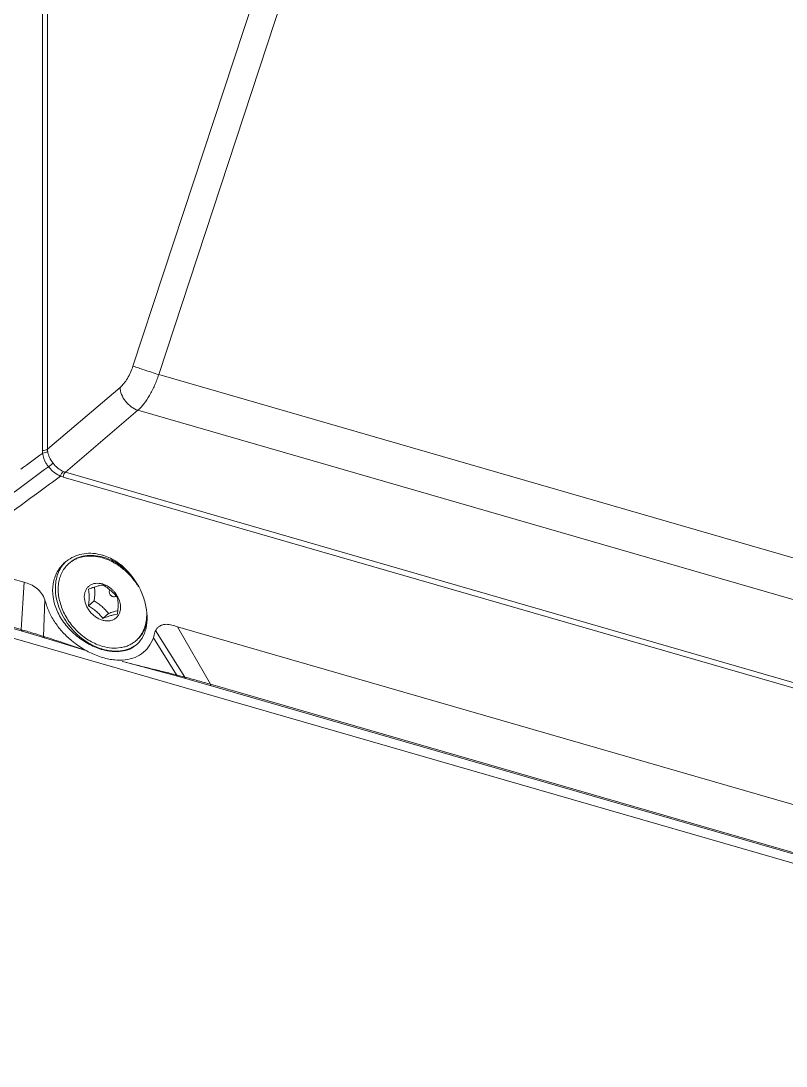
# Model space of a CAD drawing. Header units: millimetres. Extents: x 0 to 3564, y 0 to 2520.
# Drawn here: x 2447.8 to 2522.1, y 1706.7 to 1808.3 of the extents above; entities that cross this region are included whole.
import ezdxf

# ---------------------------------------------------------------- set-up
doc = ezdxf.new("R2010")
doc.units = ezdxf.units.MM
doc.layers.get('0').update_dxf_attribs({"lineweight": 13})

msp = doc.modelspace()

# ---------------------------------------------------------------- linework, layer by layer
for p, q in [((2449.85, 1766.54), (2449.85, 1846.75)), ((2450.35, 1766.65), (2450.35, 1846.87)), ((2458.65, 1774.74), (2480.11, 1839.93)), ((2461.15, 1773.91), (2482.64, 1839.2)), ((2461.15, 1773.91), (2579, 1739.89)), ((2450.35, 1766.65), (2457.4, 1772.67)), ((2452.08, 1764.42), (2459.13, 1770.44)), ((2579, 1735.83), (2459.13, 1770.44)), ((2450.06, 1764.68), (2450.44, 1764.96)), ((2577.11, 1727.8), (2451.86, 1763.96)), ((2452.08, 1764.42), (2577.33, 1728.26)), ((2448.07, 1753.74), (2447.79, 1749.14)), ((2438.09, 1751.93), (2447.79, 1749.14)), ((2438.19, 1751.78), (2447.89, 1748.98)), ((2449.95, 1748.48), (2450.08, 1752.03)), ((2454.87, 1751.92), (2454.32, 1751.44)), ((2438.21, 1750.85), (2591.05, 1706.73)), ((2455.73, 1750.23), (2456.27, 1750.7)), ((2447.92, 1749.09), (2447.79, 1749.13)), ((2447.89, 1748.98), (2447.89, 1748.98)), ((2450.08, 1748.44), (2449.95, 1748.48)), ((2450.08, 1748.44), (2449.95, 1748.48)), ((2463.69, 1744.52), (2460.85, 1749.05)), ((2462.99, 1749.41), (2563.76, 1720.32)), ((2466.17, 1743.83), (2462.99, 1749.41)), ((2450.05, 1748.35), (2452.4, 1747.63)), ((2452.4, 1747.63), (2454.16, 1747.08)), ((2454.11, 1747.1), (2452.45, 1747.66)), ((2462.89, 1744.73), (2460.63, 1748.34)), ((2457.61, 1746.04), (2457.93, 1745.96)), ((2457.99, 1745.95), (2457.93, 1745.96)), ((2457.99, 1745.95), (2457.93, 1745.96)), ((2462.89, 1744.73), (2463.16, 1744.66)), ((2462.89, 1744.73), (2463.16, 1744.66)), ((2463.3, 1744.52), (2462.98, 1744.61)), ((2463.16, 1744.66), (2463.43, 1744.59)), ((2463.16, 1744.66), (2463.43, 1744.59)), ((2463.3, 1744.52), (2463.79, 1744.38)), ((2463.82, 1744.49), (2463.69, 1744.52)), ((2463.82, 1744.48), (2463.69, 1744.52)), ((2465.47, 1743.9), (2562.59, 1715.87)), ((2562.48, 1716.02), (2466.17, 1743.83))]:
    msp.add_line(p, q)
for points in [[(2447.89, 1748.98), (2448.43, 1748.82), (2449.32, 1748.56), (2450.05, 1748.35)], [(2457.93, 1745.96), (2458.75, 1745.74), (2460.68, 1745.23), (2462.98, 1744.61)], [(2463.79, 1744.38), (2464.43, 1744.2), (2465.47, 1743.9)]]:
    msp.add_lwpolyline(points)
for centre, radius, start, end in [((1936.14, 2460.37), 863.53, 306.33308, 306.50732), ((2451.58, 1766.54), 1.73, 180.0255, 188.5692), ((2451.68, 1766.64), 1.34, 179.5437, 188.4405), ((1944.25, 2449.6), 852.87, 306.32767, 306.50409), ((2452.38, 1765.79), 1.9, 245.7694, 253.8722), ((2452.47, 1765.83), 1.46, 245.888, 254.3767), ((2454.31, 1753.08), 3.44, 124.5337, 130.8986), ((2454.26, 1753.45), 2.8, 128.8705, 130.8938), ((2454.36, 1751.9), 4.66, 71.8134, 73.8925), ((2453.69, 1750.05), 6.38, 30.4421, 31.1524), ((2416.27, 1639.5), 114.07, 73.6044, 73.8884), ((2430.03, 1686.04), 65.54, 72.3121, 73.6643), ((2457.1, 1750.17), 2.8, 310.8941, 312.9155), ((2457.3, 1749.63), 2.59, 310.9239, 318.5384), ((2457.28, 1752.81), 5.84, 253.0264, 253.8963), ((2457.13, 1752.21), 5.18, 252.613, 253.895), ((2441.98, 1662.09), 85.24, 75.2403, 75.4266)]:
    msp.add_arc(centre, radius, start, end)
for points, knots in [([(2457.4, 1772.67), (2457.53, 1772.78), (2457.79, 1773.05), (2458.25, 1773.73), (2458.51, 1774.32), (2458.65, 1774.74)], [0, 0, 0, 0, 0.215061, 0.458971, 1, 1, 1, 1]), ([(2458.65, 1774.74), (2459.01, 1774.61), (2459.84, 1774.34), (2460.68, 1774.06), (2461.15, 1773.91)], [0, 0, 0, 0, 0.434424, 1, 1, 1, 1]), ([(2459.13, 1770.44), (2459.34, 1770.63), (2459.76, 1771.09), (2460.3, 1771.91), (2460.78, 1772.86), (2461.03, 1773.55), (2461.15, 1773.91)], [0, 0, 0, 0, 0.213628, 0.457057, 0.72257, 1, 1, 1, 1]), ([(2457.4, 1772.67), (2457.4, 1772.43), (2457.52, 1771.95), (2457.9, 1771.29), (2458.45, 1770.76), (2458.89, 1770.51), (2459.13, 1770.44)], [0, 0, 0, 0, 0.236153, 0.493831, 0.754929, 1, 1, 1, 1]), ([(2450.35, 1766.65), (2450.28, 1766.6), (2450.12, 1766.54), (2449.95, 1766.53), (2449.85, 1766.54)], [0, 0, 0, 0, 0.454047, 1, 1, 1, 1]), ([(2450.36, 1766.44), (2450.3, 1766.39), (2450.14, 1766.32), (2449.97, 1766.29), (2449.87, 1766.28)], [0, 0, 0, 0, 0.460952, 1, 1, 1, 1]), ([(2450.44, 1764.96), (2450.36, 1765.06), (2450.09, 1765.46), (2449.91, 1765.93), (2449.87, 1766.28)], [0, 0, 0, 0, 0.263501, 1, 1, 1, 1]), ([(2450.89, 1765.31), (2450.75, 1765.48), (2450.53, 1765.84), (2450.39, 1766.24), (2450.36, 1766.44)], [0, 0, 0, 0, 0.517759, 1, 1, 1, 1]), ([(2450.89, 1765.31), (2450.85, 1765.28), (2450.71, 1765.16), (2450.56, 1765.05), (2450.44, 1764.96)], [0, 0, 0, 0, 0.218361, 1, 1, 1, 1]), ([(2451.6, 1764.05), (2451.49, 1764.1), (2451.05, 1764.32), (2450.67, 1764.66), (2450.44, 1764.96)], [0, 0, 0, 0, 0.240254, 1, 1, 1, 1]), ([(2451.87, 1764.5), (2451.68, 1764.58), (2451.32, 1764.82), (2451.02, 1765.14), (2450.89, 1765.31)], [0, 0, 0, 0, 0.487672, 1, 1, 1, 1]), ([(2444.52, 1760.62), (2444.98, 1760.95), (2446.83, 1762.3), (2448.67, 1763.65), (2450.06, 1764.68)], [0, 0, 0, 0, 0.246328, 1, 1, 1, 1]), ([(2451.87, 1764.5), (2451.81, 1764.44), (2451.7, 1764.3), (2451.63, 1764.14), (2451.6, 1764.05)], [0, 0, 0, 0, 0.463348, 1, 1, 1, 1]), ([(2452.08, 1764.42), (2452.02, 1764.37), (2451.93, 1764.22), (2451.87, 1764.05), (2451.86, 1763.96)], [0, 0, 0, 0, 0.457209, 1, 1, 1, 1]), ([(2440.43, 1755.93), (2441.16, 1756.45), (2444.19, 1758.62), (2447.21, 1760.81), (2449.49, 1762.49)], [0, 0, 0, 0, 0.239344, 1, 1, 1, 1]), ([(2440.43, 1755.93), (2441.07, 1755.75), (2442.34, 1755.39), (2444.25, 1754.85), (2446.16, 1754.3), (2447.43, 1753.92), (2448.07, 1753.74)], [0, 0, 0, 0, 0.249629, 0.499201, 0.74947, 1, 1, 1, 1]), ([(2455.57, 1747.22), (2455.12, 1747.36), (2454.23, 1747.75), (2453.02, 1748.6), (2451.99, 1749.67), (2451.23, 1750.92), (2450.83, 1752.25), (2450.82, 1753.57), (2451.23, 1754.77), (2451.75, 1755.42), (2452.06, 1755.68)], [0, 0, 0, 0, 0.129227, 0.264851, 0.401263, 0.533729, 0.659384, 0.777677, 0.890213, 1, 1, 1, 1]), ([(2451.11, 1753.15), (2451.11, 1753.62), (2451.22, 1754.34), (2451.63, 1755.17), (2451.91, 1755.52), (2452.07, 1755.68)], [0, 0, 0, 0, 0.518125, 0.762197, 1, 1, 1, 1]), ([(2452.36, 1755.92), (2452.59, 1756.07), (2453.08, 1756.33), (2453.91, 1756.54), (2454.78, 1756.57), (2455.37, 1756.46), (2455.66, 1756.38)], [0, 0, 0, 0, 0.24, 0.485121, 0.738002, 1, 1, 1, 1]), ([(2452.51, 1755.63), (2452.61, 1755.72), (2452.82, 1755.88), (2453.18, 1756.07), (2453.56, 1756.22), (2454.12, 1756.35), (2454.86, 1756.37), (2455.46, 1756.26), (2455.76, 1756.18)], [0, 0, 0, 0, 0.116286, 0.233593, 0.352871, 0.474937, 0.729326, 1, 1, 1, 1]), ([(2455.68, 1756.11), (2455.39, 1756.19), (2454.82, 1756.3), (2454.09, 1756.28), (2453.55, 1756.17), (2453.17, 1756.04), (2452.82, 1755.86), (2452.61, 1755.71), (2452.51, 1755.63)], [0, 0, 0, 0, 0.270316, 0.524847, 0.647069, 0.766487, 0.883841, 1, 1, 1, 1]), ([(2459.15, 1753.35), (2458.95, 1753.68), (2458.49, 1754.31), (2457.66, 1755.1), (2456.71, 1755.73), (2456.03, 1756.01), (2455.68, 1756.11)], [0, 0, 0, 0, 0.256116, 0.511978, 0.761604, 1, 1, 1, 1]), ([(2455.76, 1756.18), (2456.2, 1756.05), (2457.07, 1755.66), (2457.83, 1755.07), (2458.18, 1754.73)], [0, 0, 0, 0, 0.487117, 1, 1, 1, 1]), ([(2455.82, 1756.33), (2456.26, 1756.18), (2457.13, 1755.75), (2457.86, 1755.11), (2458.19, 1754.75)], [0, 0, 0, 0, 0.48868, 1, 1, 1, 1]), ([(2452.43, 1755.56), (2452.3, 1755.45), (2452.05, 1755.19), (2451.75, 1754.73), (2451.54, 1754.21), (2451.41, 1753.64), (2451.37, 1753.04), (2451.41, 1752.42), (2451.55, 1751.78), (2451.76, 1751.14), (2452.06, 1750.52), (2452.42, 1749.92), (2452.86, 1749.36), (2453.35, 1748.86), (2453.89, 1748.41), (2454.64, 1747.91), (2455.26, 1747.63), (2455.68, 1747.51)], [0, 0, 0, 0, 0.05183, 0.104458, 0.158586, 0.214743, 0.27325, 0.33421, 0.397528, 0.46294, 0.530041, 0.598325, 0.667217, 0.736111, 0.804398, 0.871501, 1, 1, 1, 1]), ([(2458.19, 1754.75), (2458.82, 1754.06), (2459.56, 1752.84), (2460, 1751.1), (2460.04, 1750.23), (2460, 1749.82)], [0, 0, 0, 0, 0.520316, 0.769723, 1, 1, 1, 1]), ([(2450.08, 1752.03), (2450.01, 1752.25), (2449.79, 1752.67), (2449.31, 1753.19), (2448.71, 1753.55), (2448.28, 1753.68), (2448.07, 1753.74)], [0, 0, 0, 0, 0.252023, 0.511786, 0.762702, 1, 1, 1, 1]), ([(2455.68, 1753.57), (2455.57, 1753.6), (2455.35, 1753.64), (2455.01, 1753.64), (2454.7, 1753.57), (2454.43, 1753.42), (2454.21, 1753.22), (2454.04, 1752.95), (2453.95, 1752.65), (2453.92, 1752.43), (2453.92, 1752.32)], [0, 0, 0, 0, 0.136999, 0.266428, 0.389247, 0.50766, 0.62481, 0.744133, 0.86857, 1, 1, 1, 1]), ([(2457.19, 1752.28), (2457.11, 1752.43), (2456.97, 1752.65), (2456.74, 1752.91), (2456.49, 1753.15), (2456.15, 1753.39), (2455.84, 1753.52), (2455.68, 1753.57)], [0, 0, 0, 0, 0.25442, 0.382873, 0.510825, 0.761319, 1, 1, 1, 1]), ([(2455.58, 1747.27), (2454.97, 1747.46), (2453.78, 1748.08), (2452.34, 1749.5), (2451.37, 1751.23), (2451.11, 1752.53), (2451.11, 1753.15)], [0, 0, 0, 0, 0.247008, 0.506499, 0.762374, 1, 1, 1, 1]), ([(2455.73, 1753.47), (2455.63, 1753.46), (2455.42, 1753.42), (2455.08, 1753.33), (2454.71, 1753.21), (2454.45, 1753.12), (2454.32, 1753.07)], [0, 0, 0, 0, 0.204428, 0.440769, 0.709115, 1, 1, 1, 1]), ([(2454.39, 1752.32), (2454.39, 1752.45), (2454.38, 1752.7), (2454.34, 1752.95), (2454.32, 1753.07)], [0, 0, 0, 0, 0.522764, 1, 1, 1, 1]), ([(2454.87, 1751.92), (2454.88, 1751.99), (2454.92, 1752.28), (2454.94, 1752.57), (2454.94, 1752.79)], [0, 0, 0, 0, 0.258895, 1, 1, 1, 1]), ([(2454.94, 1752.79), (2454.94, 1752.83), (2454.94, 1752.99), (2454.92, 1753.16), (2454.91, 1753.28)], [0, 0, 0, 0, 0.260939, 1, 1, 1, 1]), ([(2457.13, 1752.25), (2457.04, 1752.37), (2456.84, 1752.61), (2456.51, 1752.93), (2456.13, 1753.22), (2455.86, 1753.39), (2455.73, 1753.47)], [0, 0, 0, 0, 0.243221, 0.492743, 0.746206, 1, 1, 1, 1]), ([(2456.35, 1752.79), (2456.35, 1752.83), (2456.35, 1752.89), (2456.39, 1752.95), (2456.41, 1752.98), (2456.42, 1752.99)], [0, 0, 0, 0, 0.51828, 0.762133, 1, 1, 1, 1]), ([(2456.7, 1752.34), (2456.65, 1752.35), (2456.56, 1752.4), (2456.44, 1752.51), (2456.37, 1752.64), (2456.35, 1752.74), (2456.35, 1752.79)], [0, 0, 0, 0, 0.246106, 0.505616, 0.761983, 1, 1, 1, 1]), ([(2450.08, 1752.03), (2450.2, 1751.67), (2450.37, 1751.13), (2450.7, 1750.43), (2451.11, 1749.75), (2451.72, 1748.96), (2452.3, 1748.39), (2452.61, 1748.13)], [0, 0, 0, 0, 0.23995, 0.362272, 0.48714, 0.741682, 1, 1, 1, 1]), ([(2453.92, 1752.32), (2453.92, 1752.08), (2454, 1751.7), (2454.21, 1751.25), (2454.43, 1750.92), (2454.7, 1750.62), (2455.09, 1750.3), (2455.44, 1750.12), (2455.68, 1750.05)], [0, 0, 0, 0, 0.237649, 0.364578, 0.494405, 0.625031, 0.754273, 1, 1, 1, 1]), ([(2454.32, 1751.44), (2454.33, 1751.52), (2454.37, 1751.81), (2454.39, 1752.1), (2454.39, 1752.32)], [0, 0, 0, 0, 0.258902, 1, 1, 1, 1]), ([(2456.27, 1750.7), (2456.18, 1750.82), (2455.98, 1751.05), (2455.65, 1751.38), (2455.27, 1751.67), (2455, 1751.84), (2454.87, 1751.92)], [0, 0, 0, 0, 0.243221, 0.492743, 0.746206, 1, 1, 1, 1]), ([(2457, 1752.42), (2456.98, 1752.4), (2456.94, 1752.36), (2456.87, 1752.33), (2456.78, 1752.32), (2456.73, 1752.33), (2456.7, 1752.34)], [0, 0, 0, 0, 0.235089, 0.474254, 0.727492, 1, 1, 1, 1]), ([(2457.13, 1752.25), (2457.16, 1752.14), (2457.19, 1751.89), (2457.21, 1751.64), (2457.21, 1751.51)], [0, 0, 0, 0, 0.477241, 1, 1, 1, 1]), ([(2457.44, 1751.3), (2457.44, 1751.47), (2457.39, 1751.81), (2457.27, 1752.12), (2457.19, 1752.28)], [0, 0, 0, 0, 0.484404, 1, 1, 1, 1]), ([(2454.32, 1751.44), (2454.46, 1751.36), (2454.73, 1751.19), (2455.1, 1750.91), (2455.44, 1750.58), (2455.63, 1750.34), (2455.73, 1750.23)], [0, 0, 0, 0, 0.253794, 0.507257, 0.756779, 1, 1, 1, 1]), ([(2455.68, 1750.05), (2455.79, 1750.02), (2456.02, 1749.98), (2456.35, 1749.98), (2456.66, 1750.05), (2456.93, 1750.2), (2457.16, 1750.4), (2457.32, 1750.67), (2457.42, 1750.97), (2457.44, 1751.19), (2457.44, 1751.3)], [0, 0, 0, 0, 0.136999, 0.266428, 0.389247, 0.50766, 0.62481, 0.744133, 0.86857, 1, 1, 1, 1]), ([(2455.73, 1750.23), (2455.86, 1750.28), (2456.12, 1750.37), (2456.49, 1750.49), (2456.82, 1750.58), (2457.03, 1750.62), (2457.13, 1750.63)], [0, 0, 0, 0, 0.290885, 0.559231, 0.795572, 1, 1, 1, 1]), ([(2457.18, 1751), (2457.03, 1750.96), (2456.73, 1750.87), (2456.43, 1750.76), (2456.27, 1750.7)], [0, 0, 0, 0, 0.473379, 1, 1, 1, 1]), ([(2457.21, 1751.51), (2457.21, 1751.44), (2457.2, 1751.14), (2457.17, 1750.85), (2457.13, 1750.63)], [0, 0, 0, 0, 0.239408, 1, 1, 1, 1]), ([(2459.01, 1748.12), (2459.09, 1748.2), (2459.24, 1748.36), (2459.45, 1748.64), (2459.62, 1748.93), (2459.81, 1749.37), (2459.96, 1749.97), (2459.99, 1750.46), (2459.98, 1750.72)], [0, 0, 0, 0, 0.117815, 0.236578, 0.35697, 0.479594, 0.733085, 1, 1, 1, 1]), ([(2459.98, 1749.83), (2459.94, 1749.66), (2459.85, 1749.33), (2459.64, 1748.87), (2459.36, 1748.46), (2459.13, 1748.23), (2459.01, 1748.12)], [0, 0, 0, 0, 0.25984, 0.511542, 0.757329, 1, 1, 1, 1]), ([(2460, 1749.82), (2459.97, 1749.46), (2459.82, 1748.77), (2459.46, 1748.16), (2459.24, 1747.91)], [0, 0, 0, 0, 0.523632, 1, 1, 1, 1]), ([(2460.85, 1749.05), (2460.9, 1749.14), (2461.02, 1749.3), (2461.26, 1749.5), (2461.55, 1749.62), (2461.77, 1749.64), (2461.87, 1749.65)], [0, 0, 0, 0, 0.243219, 0.486447, 0.736637, 1, 1, 1, 1]), ([(2461.87, 1749.65), (2462.06, 1749.65), (2462.44, 1749.59), (2462.8, 1749.46), (2462.99, 1749.41)], [0, 0, 0, 0, 0.488334, 1, 1, 1, 1]), ([(2447.89, 1748.98), (2447.88, 1748.99), (2447.82, 1749.02), (2447.8, 1749.09), (2447.79, 1749.14)], [0, 0, 0, 0, 0.203516, 1, 1, 1, 1]), ([(2450.05, 1748.35), (2450.03, 1748.35), (2449.98, 1748.38), (2449.96, 1748.44), (2449.95, 1748.48)], [0, 0, 0, 0, 0.216408, 1, 1, 1, 1]), ([(2460.85, 1749.05), (2460.82, 1749), (2460.73, 1748.77), (2460.69, 1748.52), (2460.63, 1748.34)], [0, 0, 0, 0, 0.247268, 1, 1, 1, 1]), ([(2452.45, 1747.66), (2452.25, 1747.73), (2451.46, 1747.99), (2450.67, 1748.25), (2450.08, 1748.44)], [0, 0, 0, 0, 0.250708, 1, 1, 1, 1]), ([(2452.61, 1748.13), (2452.73, 1748.03), (2453.22, 1747.64), (2453.75, 1747.29), (2454.16, 1747.07)], [0, 0, 0, 0, 0.252301, 1, 1, 1, 1]), ([(2459, 1747.67), (2458.8, 1747.5), (2458.33, 1747.21), (2457.51, 1746.99), (2456.59, 1746.98), (2455.97, 1747.11), (2455.66, 1747.2)], [0, 0, 0, 0, 0.225216, 0.462014, 0.719419, 1, 1, 1, 1]), ([(2455.68, 1747.51), (2455.98, 1747.42), (2456.58, 1747.31), (2457.32, 1747.34), (2457.88, 1747.47), (2458.26, 1747.61), (2458.62, 1747.81), (2458.83, 1747.97), (2458.93, 1748.06)], [0, 0, 0, 0, 0.270674, 0.525062, 0.647129, 0.766407, 0.883714, 1, 1, 1, 1]), ([(2458.94, 1747.64), (2458.73, 1747.49), (2458.25, 1747.23), (2457.44, 1747.04), (2456.57, 1747.03), (2455.99, 1747.15), (2455.7, 1747.23)], [0, 0, 0, 0, 0.233265, 0.47515, 0.730224, 1, 1, 1, 1]), ([(2457.63, 1746.17), (2457.97, 1746.19), (2458.63, 1746.3), (2459.52, 1746.75), (2460.21, 1747.45), (2460.51, 1748.03), (2460.63, 1748.34)], [0, 0, 0, 0, 0.261589, 0.505257, 0.746279, 1, 1, 1, 1]), ([(2454.16, 1747.07), (2454.55, 1746.86), (2455.36, 1746.5), (2456.21, 1746.28), (2456.63, 1746.22)], [0, 0, 0, 0, 0.517415, 1, 1, 1, 1]), ([(2456.63, 1746.22), (2456.71, 1746.21), (2457.04, 1746.17), (2457.38, 1746.16), (2457.63, 1746.17)], [0, 0, 0, 0, 0.258377, 1, 1, 1, 1]), ([(2462.89, 1744.73), (2462.48, 1744.83), (2461.66, 1745.04), (2460.03, 1745.44), (2458.8, 1745.73), (2457.99, 1745.95)], [0, 0, 0, 0, 0.251453, 0.501928, 1, 1, 1, 1]), ([(2462.98, 1744.61), (2462.97, 1744.61), (2462.92, 1744.63), (2462.9, 1744.69), (2462.89, 1744.73)], [0, 0, 0, 0, 0.213175, 1, 1, 1, 1]), ([(2463.79, 1744.38), (2463.78, 1744.38), (2463.73, 1744.41), (2463.7, 1744.47), (2463.69, 1744.52)], [0, 0, 0, 0, 0.208732, 1, 1, 1, 1]), ([(2466.17, 1743.83), (2465.78, 1743.94), (2465, 1744.17), (2464.21, 1744.38), (2463.82, 1744.49)], [0, 0, 0, 0, 0.500137, 1, 1, 1, 1]), ([(2466.17, 1743.83), (2466.18, 1743.81), (2466.19, 1743.75), (2466.23, 1743.68), (2466.28, 1743.67)], [0, 0, 0, 0, 0.304188, 1, 1, 1, 1])]:
    msp.add_open_spline(points, degree=3, knots=knots)

doc.saveas('drawing.dxf')
